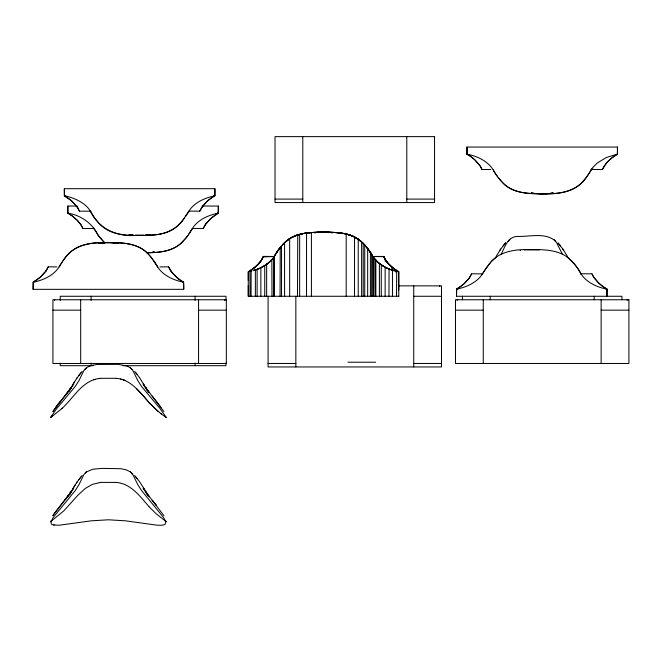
<?xml version="1.0" encoding="UTF-8"?>
<svg xmlns="http://www.w3.org/2000/svg" width="662" height="662" viewBox="0 0 662 662"><rect width="100%" height="100%" fill="white"/><g stroke="black" fill="none" stroke-linecap="round" stroke-linejoin="round"><path stroke-width="0.99" d="M77.09 206.875L71.661 200.934L64.338 195.786L64.355 188.695L214.918 188.695L214.86 195.828L214.893 188.695M98.05 235.151C92.407 223.226 80.781 215.241 67.872 213.131L67.822 206.048L77.123 206.048M398.822 296.27L248.3 296.27L248.275 285.488M248.283 280.589L248.283 271.817L249.301 271.263M398.772 296.27L398.739 271.759L398.772 290.055M470.624 156.447L466.909 154.147L466.925 147.055L617.489 147.055M607.054 296.27L607.054 289.17L607.054 296.27L607.062 289.195L602.569 286.307M456.557 290.908L456.573 289.186L457.094 289.079M593.723 169.48L602.362 169.538L606.831 162.579L611.961 157.804L617.464 154.163L617.423 152.417M183.614 283.965L183.664 289.335L183.589 282.178L183.664 289.335L33.1 289.335L33.183 282.244L33.704 282.136M218.369 206.048L218.228 213.238L218.369 206.048L202.39 206.048M621.957 299.745L621.957 296.27L456.49 296.27L456.697 289.162M617.398 154.138L617.464 147.055L617.472 154.155L613.235 156.828M52.646 415.422L50.486 417.59L56.419 408.984L75.302 386.36L78.993 380.551L84.057 370.224L87.235 367.236L91.505 365.449L96.817 364.481L118.407 364.373L127.087 366.069L130.315 367.7L132.019 369.686M263.377 256.467L263.211 256.864L274.573 256.533L263.393 256.434L274.598 256.467M45.752 271.296L48.218 266.852L56.858 266.902M207.065 201.405L202.622 206.23L199.792 211.178L189.001 211.12M130.34 471.824L126.21 469.854L121.105 468.713L102.031 468.39L92.829 469.217L86.043 472.056L83.834 474.712L78.993 484.667L75.302 490.476L53.233 517.427L51.131 521.466L51.239 523.99L53.092 524.983L59.282 525.214L91.373 520.812L108.394 519.794L125.408 520.812L156.952 525.173L161.462 525.28L164.987 524.536L165.806 522.095L163.812 517.825L141.486 490.476L137.787 484.667L132.897 474.621L130.431 471.874L131.904 473.628M48.202 266.91L46.63 269.98M204.864 225.403L203.292 228.473L192.468 228.464M199.841 211.07L201.306 208.199M274.589 256.5L263.344 256.55M470.128 276.733L471.617 273.795L482.482 273.853M471.534 273.985L468.787 278.735L464.385 283.535M602.428 169.373L603.934 166.452M263.013 257.311L263.31 256.641L262.764 257.816M203.333 228.357L204.773 225.552M262.988 257.353L262.392 258.528L263.153 257.005M262.5 258.321L261.962 259.289M100.566 482.433L92.415 484.336L85.241 488.473L77.669 495.466L63.883 510.824L50.469 521.714L51.272 520.82M53.804 525.04L54.193 524.627M262.351 258.602L261.821 259.512L262.16 258.933M273.969 257.079L274.416 256.268M274.465 256.177L277.444 251.287M59.621 266.05L59.175 266.86M191.864 229.333C196.705 220.885 206.23 216.077 215.398 213.843M274.68 255.797L275.028 255.168M591.191 169.927L590.661 170.87M59.323 266.587L63.858 259.529M188.695 211.443L188.091 212.51M192.162 228.795L191.566 229.863M262.235 258.809L262.036 259.156M483.012 272.992L486.222 267.895M59.671 265.967L59.969 265.429M188.347 212.063L182.315 220.843M188.645 211.526C194.032 202.713 204.235 198.079 214.016 195.969M191.815 229.416L187.569 235.929M482.259 274.333L483.368 272.372M616.951 154.238L606.21 157.573L597.372 162.976L592.68 167.544L587.757 175.43L582.634 181.736M33.464 282.186C43.344 280.125 53.639 275.566 59.224 266.769M482.615 273.712C477.468 281.838 468.117 286.481 458.989 288.607M591.365 169.613L591.671 169.075M275.053 255.127L275.293 254.705M69.609 494.655L73.672 488.391M60.076 265.255L62.542 261.358M275.202 254.862L275.442 254.44M275.276 254.729L277.543 251.146M483.467 272.19L490.898 262.069M80.971 372.772L76.469 378.772L69.841 389.686L69.328 390.332L70.875 388.106L64.81 395.942L71.264 387.411L69.328 390.332L70.875 388.106M187.892 212.866L185.476 216.673M191.368 230.219L188.993 233.943M80.971 476.888L76.469 482.879L69.841 493.794L69.328 494.44L70.875 492.222L64.81 500.05L70.412 493.024L67.458 496.757M590.463 171.218L588.046 175.025M68.989 391.606L72.373 386.037M275.351 254.605L275.582 254.2M262.061 259.107L261.78 259.587M72.663 384.936L74.442 381.949M72.663 489.044L75.236 484.807M496.053 256.525L500.786 248.986L505.586 242.946L503.137 245.792M501.142 254.299C504.932 247.034 507.497 236.64 517.618 236.417C529.625 236.822 544.809 232.312 554.938 240.629M204.831 225.452L205.46 224.468M276.228 253.141L275.913 253.662L277.039 251.883M469.979 276.989L469.449 277.808M261.656 259.794L261.531 259.984M604.017 166.311L604.563 165.475M71.264 387.411L70.288 388.942M70.288 493.058L71.264 491.518L69.328 494.44L70.875 492.222M46.481 270.22L46.1 270.791M201.538 207.81L201.91 207.239M205.013 225.163L205.386 224.583M69.791 493.761L67.458 496.757L71.264 491.518M276.451 252.785L279.174 248.912M276.534 252.652L277.378 251.395M54.987 408.38L52.861 411.557L67.714 392.301M54.987 512.487L52.861 515.673L67.714 496.417M76.478 378.763L77.404 377.373M76.478 482.879L77.404 481.489M499.868 250.36L500.803 248.97M84.761 369.686L85.059 369.272M261.391 260.199L260.911 260.902M273.447 257.923L273.894 257.212L273.861 296.27M508.151 241.282L509.856 239.296M205.485 224.443L205.783 224.013M261.176 260.522L260.464 261.507M277.279 251.535L278.396 249.946L277.618 251.047M202.059 207.024L206.544 201.885M272.405 259.223L273.82 257.344L272.099 259.554M45.976 270.981L40.465 277.055L33.199 282.178L37.312 279.587M205.51 224.401L210.797 218.518L218.344 213.131M469.366 277.924L469.044 278.379M260.985 260.795L260.249 261.796M63.056 260.638L65.646 257.253M260.571 261.366L260.886 260.936L259.57 262.64M486.446 267.58L489.036 264.196M587.533 175.753C578.621 190.788 560.284 194.57 544.065 193.784M277.957 250.559L281.16 246.454M604.878 165.02L608.287 161.031L613.02 156.985M45.653 271.437L40.953 276.625M205.832 223.946L210.533 218.758M184.615 217.872L184.102 218.576M78.712 375.602L82.196 371.357M78.712 479.71L82.196 475.473M468.961 278.495L463.59 284.23L456.581 289.12L460.702 286.522M72.803 385.45L73.672 384.274M187.975 235.382L186.51 237.31M278.297 250.087L280.796 246.893M273.356 258.056L269.633 261.937L265.098 265.371M60.358 401.255L55.765 407.353L64.595 396.05M55.765 511.461L64.595 500.166M278.644 249.615L279.099 249.011M64.09 259.214C72.911 245.461 90.024 242.102 105.241 242.615M183.804 218.973L183.093 219.883M187.272 236.326L185.79 238.196M85.233 369.032L86.465 367.7M259.032 263.277L260.298 261.738M278.967 249.193L280.978 246.669M67.458 392.649L69.791 389.653M279.356 248.689L280.431 247.331M260.025 262.078L259.686 262.5M85.348 472.999L86.523 471.783M280.249 247.555L280.067 296.27M259.852 262.301L259.099 263.203M182.737 220.338C175.62 230.177 163.572 234.795 151.73 235.06M186.204 237.683L183.92 240.323M259.736 262.442L256.045 266.281M280.357 247.423L280.721 246.984M280.539 247.207L281.813 245.701M99.35 378.474C82.328 380.576 73.871 397.481 62.319 408.156M259.504 262.723L258.172 264.221M280.903 246.761L281.904 245.594M65.886 256.964L67.565 255.06M182.133 221.067L180.453 222.97M185.6 238.419L181.578 242.673M489.276 263.906C498.312 251.643 514.424 249.293 528.632 249.557C543.61 249.5 561.202 249.177 572.034 261.391M504.353 244.369L505.586 242.954M281.714 245.809L283.7 243.616L282.575 244.832M259.148 263.145L258.61 263.749M281.871 245.627L282.757 244.626M282.467 244.957L282.732 244.65M258.908 263.418L258.362 264.014L258.668 263.691M282.649 244.75L287.581 240.149L286.613 240.918M283.121 244.228L287.151 240.48M272.19 259.454L271.155 260.514M258.238 264.146L257.609 264.8M68.145 254.448C77.669 243.591 93.061 242.598 106.516 242.598M179.874 223.582L178.103 225.328M183.349 240.935C174.958 250.534 161.611 252.553 149.546 252.694M283.518 243.806L284.379 242.929M491.535 261.391L496.152 257.261M582.444 181.934C573.077 192.634 557.975 193.759 544.71 193.776M271.842 259.827L271.991 296.27M257.096 265.305L257.791 264.618M257.659 264.742L256.086 266.248L256.964 265.437M271.312 260.356L270.832 260.828M256.442 265.925L257.535 264.874M285.579 241.804L283.907 243.401L284.577 242.739L284.577 296.27M270.89 260.778L270.51 261.134M284.685 242.623L286.729 240.819M270.568 261.085L267.117 263.973M284.776 242.549L286.315 241.167M270.344 261.291L269.914 261.689M33.282 282.227L33.117 289.335M206.759 201.678L210.458 198.633M256.26 266.091L253.604 268.317M62.319 408.156L61.698 408.711M177.764 225.634C169.869 233.256 158.483 234.919 147.974 235.275M181.239 242.987C172.161 251.701 158.888 252.553 146.989 252.76C137.547 243.533 123.604 242.714 111.15 242.631M61.698 408.711L51.222 417.068M207.289 201.207L208.911 199.833M210.756 218.559L212.121 217.401M255.913 266.397L254.986 267.191M269.633 261.937L264.974 265.445L259.852 268.267M40.688 276.865L37.817 279.207M464.079 283.799L461.207 286.149M255.118 267.084L254.465 267.63M285.852 241.556L289.335 238.908L287.887 239.925L288.45 239.512M254.415 267.671L254.067 267.953M253.993 268.011L253.48 268.416L254.125 267.903M212.601 217.012L213.669 216.176M209.175 199.626L210.202 198.823M287.027 240.579L291.512 237.567L296.328 235.358M253.554 268.358L252.909 268.855M253.041 268.755L253.43 268.449L250.559 270.501M253.223 268.615L252.735 268.987M287.457 240.248L288.011 239.826M210.417 198.658L213.363 196.655M214.132 215.829L216.242 214.372M210.706 198.443L212.775 197.019M267.001 264.055L266 264.767M252.164 269.401L251.452 269.914M251.85 269.624L248.655 271.61M288.318 239.603L288.889 239.205M288.756 239.296L291.727 237.451M251.221 270.071L249.4 271.205L249.963 270.882M251.337 269.988L250.881 270.295M249.094 271.668L248.267 271.834L248.283 296.27M289.203 238.99L289.882 238.552M289.426 238.841L290.279 238.295M265.288 265.247L262.078 267.158M264.254 265.901L264.974 265.445M212.941 196.912L214.761 195.886M290.469 238.179L290.105 238.411L291.628 237.501M263.219 266.521L263.757 266.207M213.512 196.573L214.414 196.068M216.979 213.917L217.881 213.421M291.255 237.716L292.579 236.996M262.806 266.761L261.25 267.589M291.537 237.559L293.556 236.516M292.438 237.062L291.967 237.319L298.967 234.505M261.838 267.283L256.558 269.591M293.407 236.582L292.927 236.822L294.549 236.069M293.903 236.351L295.045 235.854M259.587 268.383L255.259 270.03M294.4 236.127L295.558 235.647M294.904 235.912L298.446 234.654M295.409 235.705L296.071 235.457M256.889 269.475L260.869 267.779L260.869 296.27M295.922 235.507L302.17 233.752M296.444 235.316L297.114 235.084M256.666 269.558L256.029 269.773L256.442 269.633M296.965 235.134L297.379 234.993M255.789 269.856L254.134 270.369L255.151 270.063M254.043 270.402L253.554 270.535L255.466 269.964M297.759 234.869L297.495 296.27M93.805 379.723L94.269 379.574M298.157 234.745L304.371 233.347M298.579 234.621L300.358 234.149M298.562 234.621L299.257 234.431M94.74 379.434L95.22 379.301M253.753 270.477L253 270.684M299.1 234.472L299.646 234.323L299.646 296.27M215.464 213.818L216.507 213.561M251.146 271.163L251.047 296.27M251.56 271.056L250.766 271.255M249.955 271.461L250.013 296.27M216.226 213.627L218.303 213.139L217.426 213.33M615.362 154.627L615.801 154.511M249.905 271.47L250.65 271.288M250.501 271.321L249.64 271.536M456.888 289.12L458.063 288.839M458.145 288.822L458.857 288.64M457.922 288.872L457.475 288.98M213.586 196.068L214.778 195.795M300.2 234.183L302.046 233.777M520.084 250.542L520.555 250.435M301.88 233.81L302.741 233.636M154.445 251.858L152.459 252.214M302.327 233.719L303.196 233.554M302.451 233.694L303.312 233.529M154.114 251.924L152.624 252.189M553.217 192.932L549.683 193.453M553.051 192.956L550.023 193.412M303.022 233.587L303.891 233.429M150.15 234.671L145.549 235.233M456.573 289.186L456.515 296.27M149.984 234.696L145.375 235.25M303.601 233.479L305.819 233.132M304.057 233.405L304.934 233.264M98.365 243.277L105.018 243.045M304.181 233.38L305.654 233.156M98.53 243.252L104.753 242.664M304.768 233.289L308.831 232.784M305.356 233.198L306.241 233.074M99.35 378.474L100.566 378.316M305.587 233.165L306.117 233.09M314.442 232.726L318.149 232.345L317.661 232.379M305.952 233.115L315.038 232.354M314.715 232.685L317.181 232.42M306.208 233.082L306.713 233.016M307.441 232.933L306.539 233.041L306.539 296.27M315.733 232.561L315.079 232.635L318.679 232.312M307.143 232.966L308.045 232.858M307.747 232.892L308.649 232.801M524.205 249.888L539.365 249.888M100.814 378.292L115.974 378.292M100.814 482.399L115.974 482.399M308.351 232.825L309.262 232.734M308.955 232.767L309.874 232.685M309.435 232.726L311.289 232.569M309.568 232.71L310.486 232.627M310.18 232.66L311.107 232.585M149.546 252.545L147.444 252.685M149.372 252.561L147.27 252.694M310.801 232.602L315.352 232.337M151.01 235.109L144.796 235.382M547.598 193.627L537.122 193.734M312.216 232.503L312.836 232.461M547.424 193.643L542.641 193.792M318.637 232.312L325.067 232.188M313.416 232.428L314.417 232.379M318.869 232.304L323.726 232.18M143.968 235.333L135.453 235.341M316.618 232.288L311.413 232.561L311.413 296.27M143.795 235.341L135.28 235.333M315.17 232.345L317.57 232.263M315.807 232.321L322.692 232.188M147.237 235.308L143.522 235.407M320.59 232.23L318.348 232.238M316.436 232.296L322.394 232.188M591.058 169.381L593.789 169.306M148.801 252.718L146.89 252.76M142.206 235.407L140.071 235.432M105.812 242.623L107.947 242.598M144.059 235.399L142.14 235.424M106.168 242.615L111.009 242.606M321.575 232.205L322.071 232.197M319.804 232.213L320.449 232.205M320.259 232.205L321.087 232.197M320.905 232.197L322.924 232.188M105.779 242.606L107.161 242.598M543.428 193.784L544.172 193.784M140.956 235.432L141.602 235.432M490.666 169.48L482.027 169.538L480.546 166.601M159.923 266.902L168.562 266.852L172.509 273.216L179.22 279.397M543.527 193.784L536.791 193.627M107.054 242.598L108.444 242.598M542.104 193.792L542.89 193.792M107.699 242.598L110.612 242.615M372.524 256.467L383.728 256.451L385.863 260.414M275.028 199.096L302.791 199.096M406.791 199.096L434.553 199.096M139.574 235.432L140.212 235.432M398.996 285.86L441.496 285.86L441.496 366.947L268.085 366.947L268.085 296.27M413.733 296.27L441.496 296.27M52.919 310.164L80.681 310.164M198.567 310.164L226.33 310.164M455.489 310.164L483.252 310.164M601.137 310.164L628.9 310.164M347.906 362.213L375.668 362.213M268.085 363.471L295.848 363.471M413.733 363.471L441.496 363.471M93.152 365.681L60.209 365.681L60.209 363.082M123.016 365.681L225.982 365.681L225.982 363.082M542.244 193.792L538.405 193.759M323.122 232.18L329.56 232.387M108.303 242.598L109.727 242.598M323.975 232.18L324.744 232.188M90.876 211.17L79.457 211.178L77.859 208.05M94.352 228.522L82.924 228.531L81.327 225.403M138.292 235.432L138.929 235.432M580.566 273.803L591.952 273.795L593.64 277.064M541.748 193.792L536.965 193.643M324.057 232.18L325.572 232.188M139.177 235.432L137.042 235.407M108.841 242.598L118.258 243.252M324.19 232.188L324.719 232.188M325.39 232.188L326.672 232.205L325.712 232.188M137.754 235.432C124.29 235.432 108.899 234.439 99.374 223.582M110.264 242.598L111.646 242.615M324.529 232.188L326.325 232.221M372.524 256.5L383.811 256.641L384.357 257.816M327.632 232.213L326.532 232.197L330.81 232.304M111.547 242.615L113.566 242.648M327.309 232.213L328.584 232.238M135.727 235.407C117.191 237.07 98.166 228.506 90.33 211.037C85.026 202.398 73.639 197.632 64.868 195.878M328.906 232.246L327.491 232.213L327.996 232.288M537.66 193.751C525.727 193.552 512.421 192.443 503.517 183.49M325.332 232.197L328.484 232.312M467.132 154.279L469.002 154.618M67.814 213.131L68.318 213.23M328.451 232.23L329.411 232.254M536.386 193.718C524.122 193.602 510.493 191.715 501.945 181.934M329.221 232.254L329.883 232.271M114.096 242.664C126.401 242.772 140.071 244.65 148.644 254.448M329.659 232.263L333.201 232.403L331.447 232.321M330.363 232.288L331.786 232.337M331.761 232.337L333.987 232.445M112.209 242.673L118.424 243.277M333.027 232.395L335.08 232.519M333.516 232.42L338.356 232.784M333.706 232.428L334.707 232.494M328.443 232.312L332.68 232.726M334.922 232.503L335.857 232.569M335.394 232.536L337.041 232.668M336.445 232.619L338.919 232.842M329.825 232.412L330.537 232.47M336.759 232.643L337.546 232.71M133.352 235.209L129.264 234.696M133.178 235.192L129.098 234.671M338.009 232.751L338.29 232.784M330.421 232.461L331.637 232.585M338.158 232.767L340.127 232.983M116.214 378.316C130.191 379.252 139.268 391.383 147.791 401.081M116.214 482.433C130.795 483.467 140.104 496.442 148.917 506.562M330.901 232.511L332.589 232.71M338.894 232.842L345.796 233.926L351.299 235.548M534.714 193.453L531.172 192.932M339.201 232.875L339.796 232.941M534.366 193.412L531.338 192.956M340.285 232.999L339.647 232.925L341.882 233.214M340.996 233.09L340.4 233.016L342.469 233.305M466.942 154.13L467.422 154.229M340.574 233.041L341.468 233.156M344.215 233.603L341.592 233.173L343.636 233.504M342.742 233.347L343.346 233.454M64.413 195.786L64.355 188.695M343.917 233.554L344.786 233.719M344.505 233.661L345.357 233.835M345.076 233.777L347.029 234.216M345.638 233.893L353.458 236.466M183.324 282.186L183.035 282.12M606.599 289.104C597.62 287.308 586.59 282.624 581.153 274.068M606.409 289.062L605.747 288.897M64.934 195.894L65.877 196.126M182.944 282.103L182.513 281.995L183.084 282.136M346.358 234.05L347.169 234.249M397.936 271.652L396.861 271.387M182.547 282.004L181.165 281.664M120.592 379.061L121.08 379.177M468.787 154.56C478.196 156.646 487.77 161.321 493.049 169.662M396.464 271.288L397.324 271.503M396.67 271.337L396.538 296.27M181.024 281.631C172.567 279.736 161.528 274.515 156.96 265.702M346.913 234.183L348.535 234.621M347.194 234.257L348.013 234.472M394.8 270.866L396.166 271.213L394.362 270.75M347.831 234.422L349.073 234.778M391.308 269.848L394.014 270.659L391.945 270.063M348.353 234.563L349.47 234.902M122.04 379.434L122.983 379.723M348.866 234.712L351.406 235.589M392.26 270.154L391.201 269.815M391.838 270.03L390.654 269.624M349.627 234.952L355.858 237.716L361.642 241.895M349.892 235.043L352.217 235.912M349.999 235.084L350.521 235.267M390.878 269.707L388.842 268.938M390.323 269.508L390.1 269.426M123.446 379.88L123.91 380.046M350.786 235.358L352.821 236.177M389.413 269.169L390.133 269.442M389.827 269.326L387.427 268.342M124.142 380.137L124.837 380.41M351.555 235.647L353.318 236.4M389.074 269.037L388.958 296.27M388.486 268.797L388.023 268.598M388.081 268.623L387.187 268.226M387.899 268.549L385.507 267.398M553.705 239.296L556.403 242.292L562.419 254.299M130.315 367.7L132.897 370.505L137.787 380.551L141.486 386.36L160.361 408.984L166.311 417.598L165.508 416.704M353.069 236.284L353.806 236.632M384.779 267.018L387.071 268.176M352.879 236.202L356.09 237.848M386.831 268.06L386.351 267.829M353.566 236.516L354.294 236.872M354.054 236.748L357.108 238.469M354.435 236.938L355.155 237.319M467.207 154.312L468.142 154.825M606.773 289.013L602.825 286.497M397.655 271.172L398.747 271.768L396.612 270.543M385.623 267.465L382.123 265.437M64.636 195.96L68.583 198.476M183.382 282.07L179.716 279.769M398.317 271.536L398.747 271.768M183.457 282.111L182.273 281.458M398.392 271.577L395.959 270.113M385.292 267.291L379.516 263.608M69.394 214.025L67.855 213.172L72.563 216.201L77.214 220.239L80.665 224.377L82.882 228.423M398.069 271.403L397.117 270.857M384.655 266.952L383.207 266.116M355.386 237.451L357.563 238.759M395.264 269.624L397.432 271.039M383.083 266.041L378.705 262.971M69.551 214.124L72.059 215.829M468.878 155.264L469.73 155.818M181.711 281.118L179.179 279.372M396.753 270.634L395.785 269.988L395.851 272.057M357.24 238.552L357.91 238.99M67.855 213.172L67.822 206.048M357.331 238.61L359.747 240.314M381.999 265.363L381.047 264.717M396.298 270.336L395.851 270.038M357.786 238.908L360.178 240.654M358.134 239.139L359.234 239.925M395.504 269.798L395.024 269.451L395.429 269.748M470.186 156.133L470.872 156.621M164.73 416.456L161.636 414.139M164.722 416.456L165.566 417.068M380.667 264.452L377.803 262.218M391.151 266.347L395.09 269.5M470.905 156.646L473.173 158.4M566.912 256.881L567.342 257.204M594.368 278.164L597.918 282.335L602.61 286.34M68.798 198.633L71.968 201.207M602.362 286.149L599.449 283.766M178.972 279.207L176.051 276.824M72.522 216.176L77.255 220.28L80.681 224.401M471.658 157.208L473.967 159.062M393.302 268.16C395.098 269.417 393.451 268.176 393.898 270.667M161.619 414.131L159.352 412.327M393.642 268.416L393.046 267.953M379.169 263.335L376.479 261.018M161.296 413.874L160.643 413.361M567.773 257.535L573.797 263.327M359.871 240.414L360.509 240.918M393.435 268.259L392.458 267.473M359.963 240.48L361.419 241.696M159.327 412.31L158.235 411.416M392.864 267.804L390.679 265.925L391.283 266.463M360.385 240.819L364.936 245.271L361.626 241.878L361.626 296.27M392.525 267.522L391.995 267.084M157.49 410.796L158.201 411.383M378.482 262.789L372.946 256.715M473.479 158.657L474.488 159.525M157.829 411.077L148.958 402.513M360.716 241.092L361.336 241.622M391.019 266.232L391.805 266.927L391.805 268.946M156.704 410.126L149.132 402.711M474.53 159.559L479.66 165.235M377.58 262.02L373.095 256.988M599.226 283.568L593.607 277.014M175.835 276.625L170.813 270.981M72.183 201.405L77.206 207.049M474.795 159.799L480.298 166.187M102.842 240.935L104.96 242.987M390.15 265.437L390.754 265.992L387.609 262.723M362.743 242.929L354.534 236.996L354.534 296.27M390.837 266.074L388.817 264.08M164.764 416.001L165.202 416.406M146.939 252.768L150.531 256.533M104.555 242.615L98.977 236.4L94.103 228.928M389.579 264.874L390.232 265.503M362.205 242.416L363.099 243.285M503.252 183.242L500.058 179.857M389.968 265.255L389.33 264.618M375.735 260.29L376.264 260.811M136.513 388.726L143.671 396.281M363.016 243.202L364.083 244.336M165.864 521.176L166.311 521.714L156.017 513.646L149.115 506.811M363.223 243.417L364.381 244.65M389.198 264.486L386.5 261.308M572.225 261.589L575.965 266M99.184 223.375L95.096 218.501M102.593 240.662L98.216 235.382M374.8 259.314L375.006 296.27M501.308 181.256L498.958 178.541M364.183 244.435L366.136 246.669M149.273 255.127L152.922 259.529M374.75 259.264L373.211 257.195M388.329 263.55L388.089 263.277M365.863 246.347L364.729 245.048L364.729 296.27M144.01 396.67L146.964 400.096M365.209 245.594L367.12 247.869M560.433 245.792L557.975 242.946L562.774 248.986L567.516 256.525M134.585 371.349L139.384 377.39M134.585 475.465L139.376 481.489L149.331 496.757L146.368 493.016L155.86 504.775M135.818 372.772L137.042 374.204M135.818 476.888L137.034 478.312M574.103 263.691L576.312 266.463M365.672 246.123L366.21 246.761M150.713 256.748L157.788 267.175M499.81 179.567L498.072 177.399M387.154 262.16L387.659 262.781M366.103 246.628L367.484 248.324M147.452 390.332L145.524 387.411L163.919 411.557M147.775 401.073L148.18 401.561M156.422 505.371L152.186 500.265L163.919 515.673M366.682 247.331L368.188 249.243M148.338 401.751L149.049 402.612M366.955 247.662L371.208 253.662L370.579 252.652M387.27 262.301L386.931 261.879L387.51 262.599M367.046 247.778L367.41 248.233M152.194 396.05L161.015 407.353M498.726 178.244L495.681 174.04M386.716 261.589L385.987 260.588L387.113 262.111M367.344 248.151L370.571 252.636M149.066 392.309L149.331 392.649L145.524 387.419M386.865 261.796L386.542 261.366M368.014 249.011L368.544 249.715M576.254 266.389L578.356 269.368M555.062 240.786L555.41 241.282M143.116 384.274L147.171 390.539M143.116 488.391L146.418 493.339M368.643 249.847L369.164 250.559M368.891 250.186L369.231 250.666M576.834 267.175L577.967 268.789M497.145 176.15L496.69 175.513M153.443 260.232L154.958 262.425M94.575 217.798L90.231 210.855M386.393 261.167L385.789 260.29M369.065 250.426L369.57 251.146M369.33 250.807L369.835 251.535M145.905 388.106L146.492 388.942L139.376 377.373M145.905 492.222L147.452 494.44M496.467 175.19L495.962 174.454M369.404 250.906L370.728 252.892M77.14 206.949L77.818 207.984M170.779 270.94L170.308 270.22M77.239 207.09L77.884 208.1M80.714 224.443L81.269 225.303M594.071 277.734L593.698 277.163M479.925 165.616L481.944 169.34M369.909 251.634L370.24 252.131M562.774 248.986L563.701 250.368M495.788 174.205L493.728 170.87M370.075 251.883L371.514 254.183L371.299 253.811M132.077 473.893L132.375 474.348M578.298 269.285L581.335 274.382M495.457 173.709L493.877 171.135M385.665 260.116L385.4 259.694M155.123 262.673L156.861 265.52M578.629 269.782L580.251 272.463M385.549 259.934L385.251 259.438L385.251 261.49M145.524 491.518L146.939 493.802M370.985 253.289L371.597 254.316M385.358 259.62L383.886 256.831L384.125 257.353M371.101 253.488L371.837 254.729M143.48 383.852L144.126 384.936M143.48 487.968L144.126 489.044M593.466 276.774L592.027 273.969M384.804 258.66L385.317 259.554M170.068 269.831L168.57 266.877M77.942 208.199L79.432 211.112M371.44 254.051L372.499 255.913M147.791 391.606L148.296 392.475M147.171 494.655L147.791 495.722M93.623 228.076L94.078 228.878M581.104 273.985L580.806 273.447M493.778 170.953L493.124 169.795M372.218 255.391L371.672 254.44L371.672 296.27M372.276 255.507L373.103 257.005M384.845 258.734L384.208 257.526M372.739 256.335L372.872 296.27M384.241 257.584L384.034 257.154M383.745 256.484L372.557 256.517L383.753 256.5L383.935 256.939M627.162 299.754L627.162 300.399M601.137 299.754L601.137 363.471M594.195 296.27L594.195 299.745M490.194 296.27L490.194 299.745M483.252 299.754L483.252 363.471M462.432 296.27L462.432 299.745M457.227 299.754L457.227 300.399M439.758 285.86L439.758 286.514M413.733 285.86L413.733 366.947M406.791 136.637L406.791 202.572M392.458 270.22L392.458 296.27M385.143 267.208L385.143 296.27M381.279 264.883L381.279 296.27M379.4 263.517L379.4 296.27M375.842 260.398L375.842 296.27M373.484 257.65L373.484 296.27M370.406 252.388L370.406 296.27M367.658 248.556L367.658 296.27M363.215 243.401L363.215 296.27M358.233 239.205L358.233 296.27M346.201 234.017L346.201 296.27M302.791 136.637L302.791 202.572M295.848 296.27L295.848 366.947M289.65 238.692L289.65 296.27M281.532 246.024L281.532 296.27M274.159 256.74L274.159 296.27M266.645 264.312L266.645 296.27M264.734 265.603L264.734 296.27M257.113 269.393L257.113 296.27M255.367 269.997L255.367 296.27M225.982 300.391L225.982 296.27L60.209 296.27L60.209 300.391M224.592 299.754L224.592 300.399M198.567 299.754L198.567 363.471M195.1 296.27L195.1 300.391M195.1 363.082L195.1 365.681M91.091 296.27L91.091 300.391M91.091 363.082L91.091 365.681M80.681 299.754L80.681 363.471M54.656 299.754L54.656 300.399M434.553 136.637L275.028 136.637L275.028 202.572L434.553 202.572L434.553 136.637M226.33 299.754L52.919 299.754L52.919 363.471L226.33 363.471L226.33 299.754M628.9 299.754L455.489 299.754L455.489 363.471L628.9 363.471L628.9 299.754M466.967 152.417L466.925 147.055L466.983 154.138L466.967 152.417"/></g></svg>
